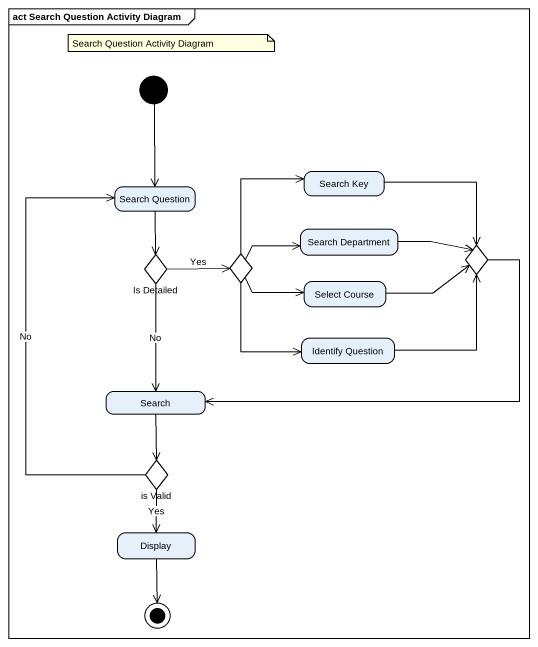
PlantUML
@startuml
mainframe act Search Question Activity Diagram
hide empty description
state "Search Question" as Search_Question
state "Search Key" as Search_Key
state "Search Department" as Search_Department
state choice1 <<choice>>
state "Is Detailed" as Is_Detailed <<choice>>
state choice2 <<choice>>
state "Select Course" as Select_Course
state "Identify Question" as Identify_Question
state Search
state "is Valid" as is_Valid <<choice>>
state Display
[*] --> Search_Question
Search_Question --> Is_Detailed
Search_Key -right-> choice1
Search_Department -right-> choice1
choice1 -left-> Search
Is_Detailed -right-> choice2 : Yes
Is_Detailed --> Search : No
choice2 -up-> Search_Key
choice2 -right-> Search_Department
choice2 -right-> Select_Course
choice2 --> Identify_Question
Select_Course -right-> choice1
Identify_Question -up-> choice1
Search --> is_Valid
is_Valid -up-> Search_Question : No
is_Valid --> Display : Yes
Display --> [*]
note as N1
  Search Question Activity Diagram
end note
@enduml
